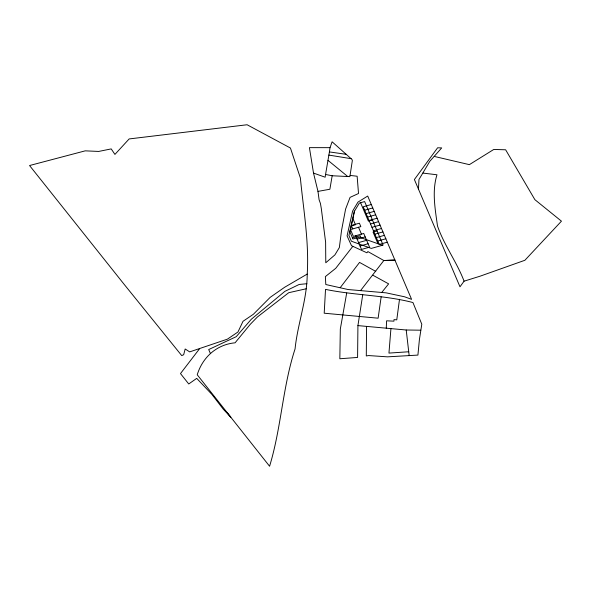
<?xml version="1.0" encoding="UTF-8"?>
<svg xmlns="http://www.w3.org/2000/svg" width="591" height="591" viewBox="0 0 591 591"><rect width="100%" height="100%" fill="white"/><g stroke="black" fill="none" stroke-linecap="round" stroke-linejoin="round"><path stroke-width="0.89" d="M366.56 326.387L366.294 355.952L368.592 355.56L387.482 356.846L417.918 355.088L419.403 339.589L421.797 324.215L412.939 302.533C384.335 295.108 354.423 295.36 325.523 289.383L324.2 313.208L378.122 318.194L381.158 296.867M362.748 294.695L357.924 325.604L357.592 357.437L339.832 358.759L340.32 329.039L346.703 293.018M306.448 288.718L288.74 292.7L257.41 316.975L250.185 324.415L235.07 342.81C216.579 344.516 202.55 357.348 197.231 374.768L269.577 466.247C281.309 427.891 282.587 387.112 295.064 348.926C297.62 323.742 307.106 299.482 307.224 274.069C309.189 241.852 303.456 209.879 300.361 177.928L290.44 148.031L247.104 124.753L129.148 138.937L114.92 154.421L111.219 148.902L98.69 151.436L85.222 150.845L29.55 165.532L124.029 284.197L181.725 355.59L183.668 354.733L185.175 348.986L189.681 351.889L227.402 339.16L237.981 331.979L243.012 321.297L253.391 314.249L270.161 297.369L284.618 287.278L307.224 274.069M386.263 328.182L386.603 320.81L393.938 321.164L394.012 319.598L396.768 319.849L399.509 299.29M418.458 189.127L418.967 179.524L429.812 161.299L441.699 147.92L437.621 147.78L414.394 179.531L459.983 286.79L464.075 281.176L480.025 276.211L524.889 260.276L561.45 221.167L534.885 199.669L505.63 149.782L493.766 149.457L469.372 164.645L434.245 156.423M390.932 328.611L388.952 353.093L408.728 351.763M329.416 151.924L330.029 147.661L332.112 141.796L351.911 159.4L352.362 160.449L349.872 176.643L332.172 175.756L325.56 174.471L329.416 151.924L346.193 154.317M325.56 174.471L325.153 177.211L313.511 173.082L309.411 147.639L330.029 147.661M332.172 175.756L329.881 189.246L317.98 191.388L319.096 199.765L320.44 203.489L321.297 208.497L325.619 242.17L325.781 262.773L334.912 254.884L339.345 247.57L341.539 230.475L345.602 209.051L350.071 197.372L358.523 193.493L357.134 176.236L350.079 175.424M354.578 211.039L349.924 231.945L352.938 239.023L359.461 237.198L382.377 245.295M199.61 348.653L180.484 373.578L188.743 383.973L196.714 378.366L211.97 394.493L223.258 409.171L230.822 417.268L227.491 413.035M360.517 290.646L383.832 260.513L394.906 260.077L383.832 260.513L367.89 251.574L366.915 252.808L351.512 245.708L347.072 235.905L352.591 211.12L357.969 202.1L367.698 196.049L411.587 299.349L404.643 296.808L386.13 292.848L348.018 289.524L325.796 284.53L325.368 276.603L335.74 268.307L352.842 246.314M340.239 287.632L359.557 262.411L375.758 271.387M381.668 292.545L388.627 283.857L372.862 275.207M371.296 204.523L363.236 206.784L379.245 244.452L387.304 242.192M364.691 210.204L372.751 207.943M366.147 213.632L374.206 211.371M367.602 217.06L375.662 214.792M369.057 220.48L377.117 218.219M351.268 225.925L355.486 224.743L352.886 218.626M372.456 219.985L368.385 221.123L360.569 202.728M370.513 223.908L378.572 221.647M371.968 227.328L380.028 225.068M373.423 230.756L381.483 228.495M352.443 237.863L360.141 235.698L361.02 237.759M377.11 230.941L373.047 232.086L377.981 243.706M357.134 239.156L365.201 236.895M374.879 234.184L382.938 231.916M358.589 242.583L366.656 240.315M376.334 237.604L384.394 235.344M360.045 246.004L368.112 243.743M377.789 241.032L385.849 238.771M306.892 283.717L299.194 284.456L284.862 291.37L251.286 319.28L236.215 336.685L208.697 349.554L210.411 353.47M357.924 325.604L406.216 330L420.755 330.192M422.912 173.082L436.971 174.773C431.814 191.462 435.175 209.029 437.488 225.947C444.144 245.309 456.806 261.961 464.075 281.176M328.847 155.093L351.084 158.669M327.99 160.36L347.759 176.532M358.53 227.269L361.441 234.117M352.768 228.88L351.32 225.459L359.38 223.191L360.835 226.619L350.463 229.53L353.374 236.378L363.746 233.467L369.567 247.171L361.5 249.432L355.679 235.728M313.511 173.082L317.98 191.388M406.216 330L409.179 355.671M354.231 211.622L348.926 235.462L351.364 241.209L371.296 248.405L383.116 245.088L364.64 201.583L359.328 203.075L354.231 211.622"/></g></svg>
